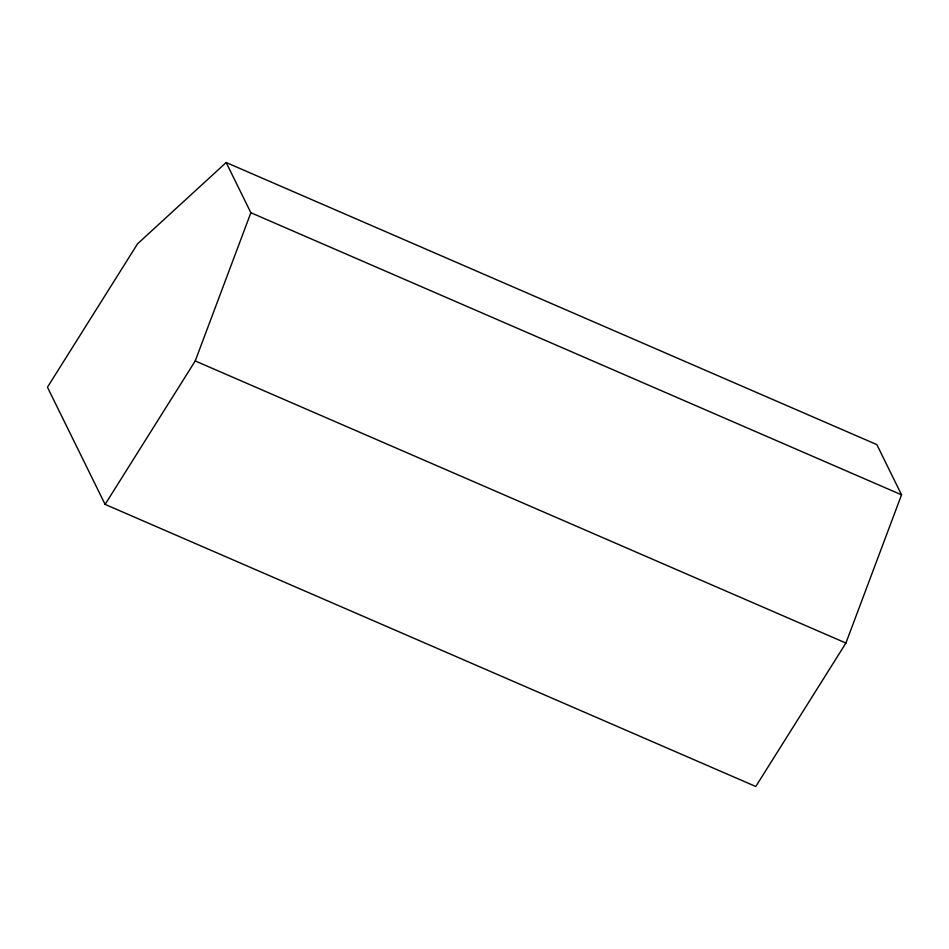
<?xml version="1.0" encoding="UTF-8"?>
<svg xmlns="http://www.w3.org/2000/svg" width="949" height="949" viewBox="0 0 949 949"><rect width="100%" height="100%" fill="white"/><g stroke="black" fill="none" stroke-linecap="round" stroke-linejoin="round"><path stroke-width="1.42" d="M105.102 504.394L195.233 360.952L250.868 212.73L226.159 162.516L137.581 243.786L47.45 387.216L105.102 504.394L755.784 786.484L845.915 643.054L901.55 494.832L876.84 444.607L226.159 162.516M250.868 212.73L901.55 494.832M195.233 360.952L845.915 643.054"/></g></svg>
